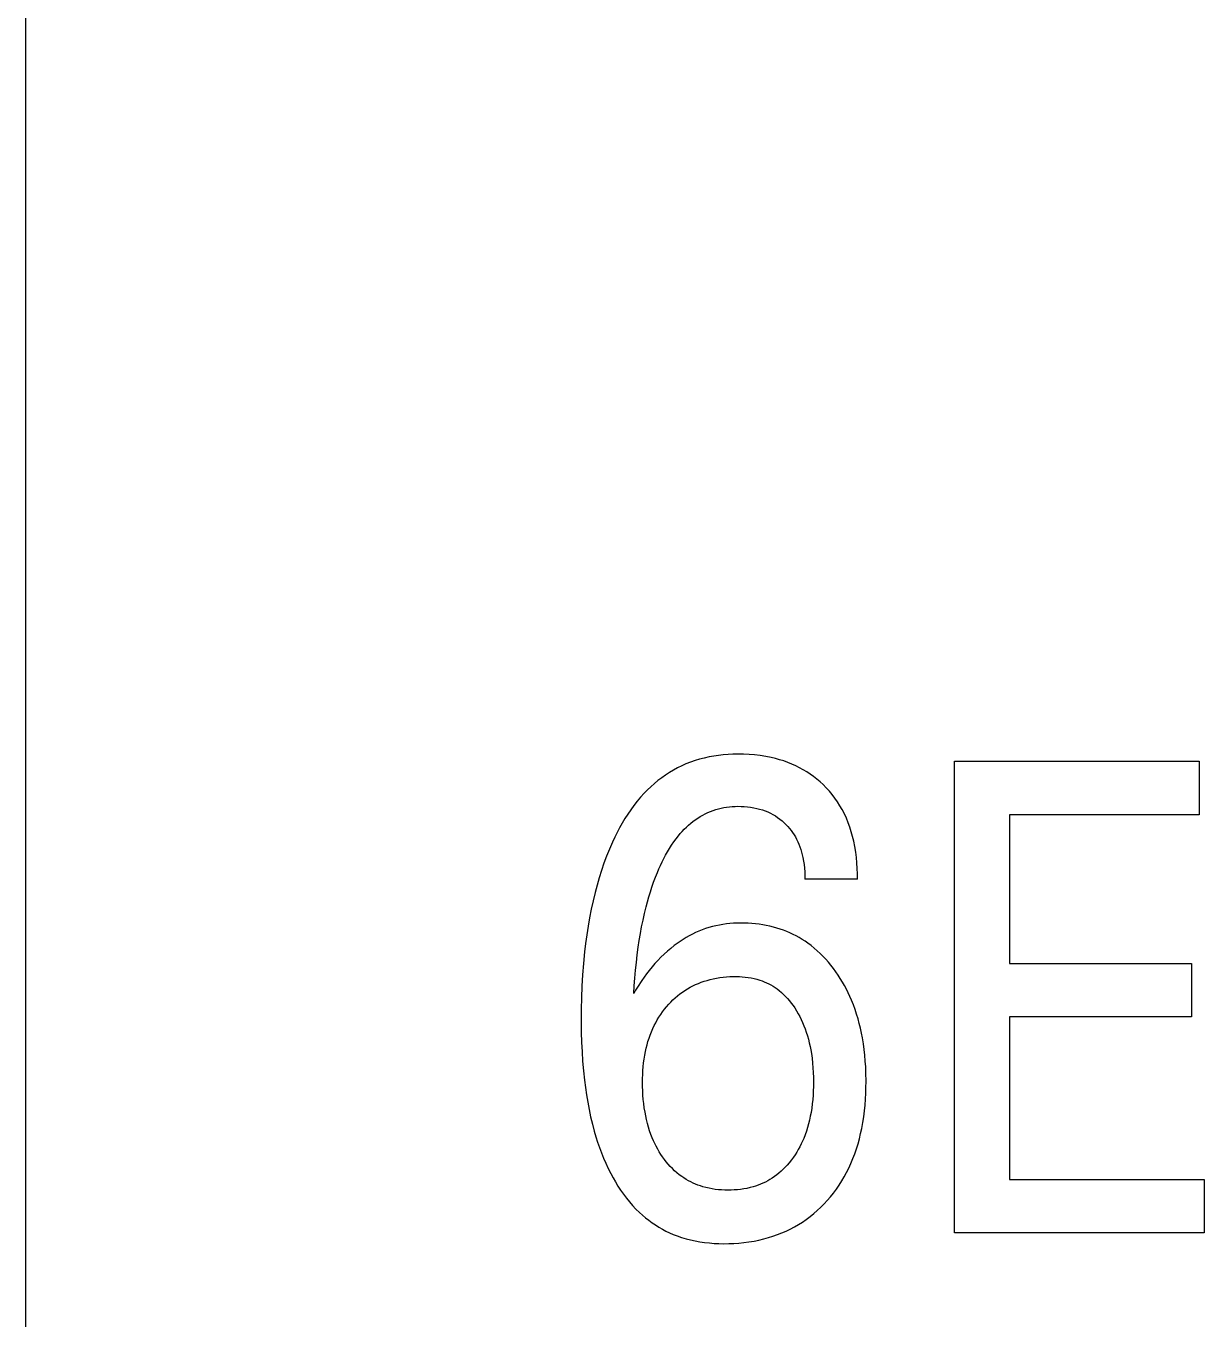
# Model space of a CAD drawing. Extents: x 0 to 420, y 0 to 297.
# Drawn here: x 143.262 to 147.506, y 202.317 to 206.977 of the extents above; entities that cross this region are included whole.
import ezdxf

# ---------------------------------------------------------------- set-up
doc = ezdxf.new("R2010")
doc.units = 0
doc.header["$LTSCALE"] = 23.1
doc.layers.add('10000_FRONT', color=7, linetype='CONTINUOUS')

msp = doc.modelspace()

# ---------------------------------------------------------------- linework, layer by layer
at = {"layer": '10000_FRONT', "color": 7, "linetype": 'CONTINUOUS'}
for p, q in [((143.2621, 172.627), (143.2621, 260.627)), ((145.7226, 204.3421), (145.7056, 204.3384)), ((145.7397, 204.3452), (145.7226, 204.3421)), ((145.7569, 204.3477), (145.7397, 204.3452)), ((145.7742, 204.3497), (145.7569, 204.3477)), ((145.7916, 204.351), (145.7742, 204.3497)), ((145.809, 204.3519), (145.7916, 204.351)), ((145.8264, 204.3523), (145.809, 204.3519)), ((145.8466, 204.3521), (145.8264, 204.3523)), ((145.8668, 204.3512), (145.8466, 204.3521)), ((145.8869, 204.3496), (145.8668, 204.3512)), ((145.9069, 204.3472), (145.8869, 204.3496)), ((145.9268, 204.344), (145.9069, 204.3472)), ((145.9466, 204.3401), (145.9268, 204.344)), ((145.9617, 204.3365), (145.9466, 204.3401)), ((145.5945, 204.2948), (145.5801, 204.2861)), ((145.6093, 204.3028), (145.5945, 204.2948)), ((145.6243, 204.3103), (145.6093, 204.3028)), ((145.6397, 204.3171), (145.6243, 204.3103)), ((145.6558, 204.3234), (145.6397, 204.3171)), ((145.6722, 204.3291), (145.6558, 204.3234)), ((145.6888, 204.334), (145.6722, 204.3291)), ((145.7056, 204.3384), (145.6888, 204.334)), ((145.9767, 204.3324), (145.9617, 204.3365)), ((145.9916, 204.3277), (145.9767, 204.3324)), ((146.0063, 204.3225), (145.9916, 204.3277)), ((146.0208, 204.3168), (146.0063, 204.3225)), ((146.035, 204.3104), (146.0208, 204.3168)), ((146.049, 204.3035), (146.035, 204.3104)), ((146.0621, 204.2964), (146.049, 204.3035)), ((146.0749, 204.2887), (146.0621, 204.2964)), ((146.6068, 202.627), (146.6068, 204.327)), ((146.6068, 204.327), (147.4875, 204.327)), ((147.4875, 204.327), (147.4875, 204.1342)), ((145.5388, 204.257), (145.5258, 204.2462)), ((145.5522, 204.2672), (145.5388, 204.257)), ((145.566, 204.2769), (145.5522, 204.2672)), ((145.5801, 204.2861), (145.566, 204.2769)), ((146.0873, 204.2804), (146.0749, 204.2887)), ((146.0995, 204.2717), (146.0873, 204.2804)), ((146.1112, 204.2625), (146.0995, 204.2717)), ((146.1226, 204.2528), (146.1112, 204.2625)), ((146.1336, 204.2426), (146.1226, 204.2528)), ((145.4891, 204.2114), (145.4762, 204.1973)), ((145.5009, 204.2235), (145.4891, 204.2114)), ((145.5131, 204.2351), (145.5009, 204.2235)), ((145.5258, 204.2462), (145.5131, 204.2351)), ((146.1451, 204.2311), (146.1336, 204.2426)), ((146.1561, 204.219), (146.1451, 204.2311)), ((146.1665, 204.2065), (146.1561, 204.219)), ((146.1764, 204.1935), (146.1665, 204.2065)), ((145.452, 204.1676), (145.4407, 204.1521)), ((145.4638, 204.1826), (145.452, 204.1676)), ((145.4762, 204.1973), (145.4638, 204.1826)), ((145.7466, 204.1525), (145.7563, 204.1552)), ((145.7563, 204.1552), (145.7661, 204.1575)), ((145.7661, 204.1575), (145.7761, 204.1595)), ((145.7761, 204.1595), (145.7861, 204.1612)), ((145.7861, 204.1612), (145.7961, 204.1625)), ((145.7961, 204.1625), (145.8062, 204.1634)), ((145.8062, 204.1634), (145.8163, 204.164)), ((145.8163, 204.164), (145.8264, 204.1643)), ((145.8264, 204.1643), (145.8379, 204.1642)), ((145.8379, 204.1642), (145.8495, 204.1637)), ((145.8495, 204.1637), (145.8609, 204.1627)), ((145.8609, 204.1627), (145.8723, 204.1613)), ((145.8723, 204.1613), (145.8836, 204.1594)), ((145.8836, 204.1594), (145.8949, 204.157)), ((145.8949, 204.157), (145.9049, 204.1544)), ((145.9049, 204.1544), (145.9149, 204.1514)), ((146.1857, 204.1802), (146.1764, 204.1935)), ((146.1944, 204.1664), (146.1857, 204.1802)), ((146.2025, 204.1523), (146.1944, 204.1664)), ((145.4196, 204.1201), (145.4098, 204.1037)), ((145.4299, 204.1363), (145.4196, 204.1201)), ((145.4407, 204.1521), (145.4299, 204.1363)), ((145.6567, 204.1033), (145.6649, 204.11)), ((145.6649, 204.11), (145.6733, 204.1162)), ((145.6733, 204.1162), (145.6819, 204.1222)), ((145.6819, 204.1222), (145.6907, 204.1278)), ((145.6907, 204.1278), (145.6998, 204.133)), ((145.6998, 204.133), (145.7091, 204.1378)), ((145.7091, 204.1378), (145.7182, 204.1421)), ((145.7182, 204.1421), (145.7275, 204.1459)), ((145.7275, 204.1459), (145.737, 204.1494)), ((145.737, 204.1494), (145.7466, 204.1525)), ((145.9149, 204.1514), (145.9247, 204.1479)), ((145.9247, 204.1479), (145.9343, 204.144)), ((145.9343, 204.144), (145.9437, 204.1397)), ((145.9437, 204.1397), (145.9529, 204.1349)), ((145.9529, 204.1349), (145.9616, 204.1297)), ((145.9616, 204.1297), (145.9699, 204.1242)), ((145.9699, 204.1242), (145.978, 204.1182)), ((145.978, 204.1182), (145.9858, 204.1119)), ((145.9858, 204.1119), (145.9933, 204.1051)), ((146.2104, 204.1369), (146.2025, 204.1523)), ((146.2176, 204.1212), (146.2104, 204.1369)), ((146.2241, 204.1051), (146.2176, 204.1212)), ((146.8044, 204.1342), (146.8044, 203.5981)), ((147.4875, 204.1342), (146.8044, 204.1342)), ((145.3914, 204.07), (145.3829, 204.0528)), ((145.4004, 204.0869), (145.3914, 204.07)), ((145.4098, 204.1037), (145.4004, 204.0869)), ((145.6125, 204.0583), (145.6193, 204.0663)), ((145.6193, 204.0663), (145.6263, 204.0742)), ((145.6263, 204.0742), (145.6335, 204.0819)), ((145.6335, 204.0819), (145.641, 204.0893)), ((145.641, 204.0893), (145.6487, 204.0964)), ((145.6487, 204.0964), (145.6567, 204.1033)), ((145.9933, 204.1051), (146.0005, 204.0981)), ((146.0005, 204.0981), (146.0068, 204.0913)), ((146.0068, 204.0913), (146.0128, 204.0842)), ((146.0128, 204.0842), (146.0185, 204.077)), ((146.0185, 204.077), (146.0239, 204.0695)), ((146.0239, 204.0695), (146.0289, 204.0617)), ((146.0289, 204.0617), (146.0337, 204.0538)), ((146.2299, 204.0888), (146.2241, 204.1051)), ((146.2351, 204.0723), (146.2299, 204.0888)), ((146.2397, 204.0555), (146.2351, 204.0723)), ((145.3748, 204.0354), (145.3637, 204.0102)), ((145.3829, 204.0528), (145.3748, 204.0354)), ((145.5802, 204.0129), (145.5877, 204.0246)), ((145.5877, 204.0246), (145.5955, 204.0361)), ((145.5955, 204.0361), (145.6038, 204.0473)), ((145.6038, 204.0473), (145.6125, 204.0583)), ((146.0337, 204.0538), (146.038, 204.0457)), ((146.038, 204.0457), (146.0424, 204.0368)), ((146.0424, 204.0368), (146.0463, 204.0277)), ((146.0463, 204.0277), (146.0499, 204.0185)), ((146.0499, 204.0185), (146.053, 204.0091)), ((146.2438, 204.0386), (146.2397, 204.0555)), ((146.2477, 204.0192), (146.2438, 204.0386)), ((146.2509, 203.9996), (146.2477, 204.0192)), ((145.3535, 203.9848), (145.3439, 203.9591)), ((145.3637, 204.0102), (145.3535, 203.9848)), ((145.5535, 203.964), (145.5597, 203.9764)), ((145.5597, 203.9764), (145.5662, 203.9888)), ((145.5662, 203.9888), (145.573, 204.0009)), ((145.573, 204.0009), (145.5802, 204.0129)), ((146.053, 204.0091), (146.0559, 203.9996)), ((146.0559, 203.9996), (146.0584, 203.99)), ((146.0584, 203.99), (146.0606, 203.9803)), ((146.0606, 203.9803), (146.063, 203.9672)), ((146.063, 203.9672), (146.0649, 203.9541)), ((146.2534, 203.98), (146.2509, 203.9996)), ((146.2553, 203.9604), (146.2534, 203.98)), ((145.335, 203.9331), (145.3268, 203.907)), ((145.3439, 203.9591), (145.335, 203.9331)), ((145.5297, 203.9085), (145.5366, 203.9258)), ((145.5366, 203.9258), (145.542, 203.9386)), ((145.542, 203.9386), (145.5476, 203.9513)), ((145.5476, 203.9513), (145.5535, 203.964)), ((146.0649, 203.9541), (146.0663, 203.941)), ((146.0663, 203.941), (146.0673, 203.9278)), ((146.0673, 203.9278), (146.0679, 203.9147)), ((146.2566, 203.9407), (146.2553, 203.9604)), ((146.2573, 203.9211), (146.2566, 203.9407)), ((146.2575, 203.9017), (146.2573, 203.9211)), ((145.3192, 203.8806), (145.3122, 203.8542)), ((145.3268, 203.907), (145.3192, 203.8806)), ((145.5171, 203.8735), (145.5232, 203.8911)), ((145.5232, 203.8911), (145.5297, 203.9085)), ((146.0679, 203.9147), (146.0681, 203.9017)), ((146.2575, 203.9017), (146.0681, 203.9017)), ((145.3122, 203.8542), (145.3049, 203.8239)), ((145.5009, 203.8203), (145.506, 203.8381)), ((145.506, 203.8381), (145.5114, 203.8559)), ((145.5114, 203.8559), (145.5171, 203.8735)), ((145.2983, 203.7935), (145.2924, 203.7629)), ((145.3049, 203.8239), (145.2983, 203.7935)), ((145.4903, 203.7784), (145.4962, 203.8023)), ((145.4962, 203.8023), (145.5009, 203.8203)), ((145.2924, 203.7629), (145.2871, 203.7323)), ((145.48, 203.7301), (145.4849, 203.7543)), ((145.4849, 203.7543), (145.4903, 203.7784)), ((145.7599, 203.7364), (145.7473, 203.7338)), ((145.7725, 203.7386), (145.7599, 203.7364)), ((145.7853, 203.7404), (145.7725, 203.7386)), ((145.7981, 203.7418), (145.7853, 203.7404)), ((145.8109, 203.7429), (145.7981, 203.7418)), ((145.8238, 203.7435), (145.8109, 203.7429)), ((145.8366, 203.7438), (145.8238, 203.7435)), ((145.8499, 203.7438), (145.8366, 203.7438)), ((145.8632, 203.7434), (145.8499, 203.7438)), ((145.8764, 203.7425), (145.8632, 203.7434)), ((145.8897, 203.7413), (145.8764, 203.7425)), ((145.9028, 203.7397), (145.8897, 203.7413)), ((145.9159, 203.7377), (145.9028, 203.7397)), ((145.929, 203.7353), (145.9159, 203.7377)), ((145.9419, 203.7325), (145.929, 203.7353)), ((145.2824, 203.7015), (145.2783, 203.6706)), ((145.2871, 203.7323), (145.2824, 203.7015)), ((145.4715, 203.6814), (145.4755, 203.7058)), ((145.4755, 203.7058), (145.48, 203.7301)), ((145.64, 203.6913), (145.629, 203.6846)), ((145.6513, 203.6976), (145.64, 203.6913)), ((145.6627, 203.7036), (145.6513, 203.6976)), ((145.6743, 203.7092), (145.6627, 203.7036)), ((145.6861, 203.7144), (145.6743, 203.7092)), ((145.6981, 203.7192), (145.6861, 203.7144)), ((145.7102, 203.7235), (145.6981, 203.7192)), ((145.7224, 203.7274), (145.7102, 203.7235)), ((145.7348, 203.7308), (145.7224, 203.7274)), ((145.7473, 203.7338), (145.7348, 203.7308)), ((145.9547, 203.7293), (145.9419, 203.7325)), ((145.9675, 203.7256), (145.9547, 203.7293)), ((145.9793, 203.7218), (145.9675, 203.7256)), ((145.9911, 203.7176), (145.9793, 203.7218)), ((146.0027, 203.7131), (145.9911, 203.7176)), ((146.0141, 203.7081), (146.0027, 203.7131)), ((146.0254, 203.7028), (146.0141, 203.7081)), ((146.0365, 203.6972), (146.0254, 203.7028)), ((146.0474, 203.6912), (146.0365, 203.6972)), ((146.0581, 203.6848), (146.0474, 203.6912)), ((145.2783, 203.6706), (145.2746, 203.6397)), ((145.4642, 203.6291), (145.4678, 203.657)), ((145.4678, 203.657), (145.4715, 203.6814)), ((145.5727, 203.6423), (145.561, 203.6316)), ((145.5848, 203.6526), (145.5727, 203.6423)), ((145.5972, 203.6624), (145.5848, 203.6526)), ((145.6076, 203.6701), (145.5972, 203.6624)), ((145.6182, 203.6775), (145.6076, 203.6701)), ((145.629, 203.6846), (145.6182, 203.6775)), ((146.0685, 203.6781), (146.0581, 203.6848)), ((146.0788, 203.671), (146.0685, 203.6781)), ((146.0903, 203.6624), (146.0788, 203.671)), ((146.1015, 203.6534), (146.0903, 203.6624)), ((146.1124, 203.6439), (146.1015, 203.6534)), ((146.1229, 203.6341), (146.1124, 203.6439)), ((145.2706, 203.5985), (145.2674, 203.5573)), ((145.2746, 203.6397), (145.2706, 203.5985)), ((145.4581, 203.5734), (145.4609, 203.6013)), ((145.4609, 203.6013), (145.4642, 203.6291)), ((145.5279, 203.5974), (145.5175, 203.5854)), ((145.5386, 203.6091), (145.5279, 203.5974)), ((145.5496, 203.6205), (145.5386, 203.6091)), ((145.561, 203.6316), (145.5496, 203.6205)), ((146.1331, 203.6239), (146.1229, 203.6341)), ((146.1429, 203.6134), (146.1331, 203.6239)), ((146.1525, 203.6025), (146.1429, 203.6134)), ((146.1616, 203.5914), (146.1525, 203.6025)), ((146.8044, 203.5981), (147.4609, 203.5981)), ((147.4609, 203.5981), (147.4609, 203.4053)), ((145.2674, 203.5573), (145.2649, 203.516)), ((145.4556, 203.5455), (145.4581, 203.5734)), ((145.4977, 203.5607), (145.4802, 203.5367)), ((145.5074, 203.5732), (145.4977, 203.5607)), ((145.5175, 203.5854), (145.5074, 203.5732)), ((145.7616, 203.5471), (145.7734, 203.5486)), ((145.7734, 203.5486), (145.7853, 203.5498)), ((145.7853, 203.5498), (145.7973, 203.5506)), ((145.7973, 203.5506), (145.8093, 203.551)), ((145.8093, 203.551), (145.8213, 203.5511)), ((145.8213, 203.5511), (145.8319, 203.5508)), ((145.8319, 203.5508), (145.8426, 203.5502)), ((145.8426, 203.5502), (145.8532, 203.5493)), ((145.8532, 203.5493), (145.8638, 203.5479)), ((145.8638, 203.5479), (145.8743, 203.5462)), ((146.1705, 203.58), (146.1616, 203.5914)), ((146.1792, 203.5681), (146.1705, 203.58)), ((146.1875, 203.556), (146.1792, 203.5681)), ((146.1955, 203.5437), (146.1875, 203.556)), ((145.2649, 203.516), (145.2633, 203.4747)), ((145.4516, 203.4896), (145.4534, 203.5175)), ((145.4581, 203.5014), (145.4516, 203.4896)), ((145.4534, 203.5175), (145.4556, 203.5455)), ((145.4649, 203.5131), (145.4581, 203.5014)), ((145.4802, 203.5367), (145.4649, 203.5131)), ((145.6358, 203.5008), (145.6451, 203.5066)), ((145.6451, 203.5066), (145.6547, 203.5121)), ((145.6547, 203.5121), (145.6645, 203.5171)), ((145.6645, 203.5171), (145.6744, 203.5219)), ((145.6744, 203.5219), (145.6845, 203.5262)), ((145.6845, 203.5262), (145.6948, 203.5302)), ((145.6948, 203.5302), (145.7052, 203.5338)), ((145.7052, 203.5338), (145.7157, 203.537)), ((145.7157, 203.537), (145.7264, 203.54)), ((145.7264, 203.54), (145.738, 203.5427)), ((145.738, 203.5427), (145.7498, 203.5451)), ((145.7498, 203.5451), (145.7616, 203.5471)), ((145.8743, 203.5462), (145.8847, 203.5441)), ((145.8847, 203.5441), (145.895, 203.5415)), ((145.895, 203.5415), (145.9051, 203.5385)), ((145.9051, 203.5385), (145.9135, 203.5356)), ((145.9135, 203.5356), (145.9218, 203.5323)), ((145.9218, 203.5323), (145.9299, 203.5287)), ((145.9299, 203.5287), (145.9379, 203.5248)), ((145.9379, 203.5248), (145.9457, 203.5206)), ((145.9457, 203.5206), (145.9533, 203.5161)), ((145.9533, 203.5161), (145.9608, 203.5112)), ((145.9608, 203.5112), (145.9681, 203.5061)), ((145.9681, 203.5061), (145.9751, 203.5007)), ((146.2031, 203.5312), (146.1955, 203.5437)), ((146.2104, 203.5184), (146.2031, 203.5312)), ((146.2173, 203.5055), (146.2104, 203.5184)), ((146.2239, 203.4924), (146.2173, 203.5055)), ((145.2633, 203.4747), (145.2623, 203.4334)), ((145.5775, 203.4511), (145.5851, 203.4591)), ((145.5851, 203.4591), (145.5929, 203.4668)), ((145.5929, 203.4668), (145.601, 203.4742)), ((145.601, 203.4742), (145.6093, 203.4813)), ((145.6093, 203.4813), (145.6179, 203.4882)), ((145.6179, 203.4882), (145.6268, 203.4947)), ((145.6268, 203.4947), (145.6358, 203.5008)), ((145.9751, 203.5007), (145.9832, 203.4939)), ((145.9832, 203.4939), (145.991, 203.4868)), ((145.991, 203.4868), (145.9985, 203.4793)), ((145.9985, 203.4793), (146.0056, 203.4715)), ((146.0056, 203.4715), (146.0125, 203.4634)), ((146.0125, 203.4634), (146.019, 203.4551)), ((146.019, 203.4551), (146.0253, 203.4466)), ((146.2301, 203.4791), (146.2239, 203.4924)), ((146.2359, 203.4657), (146.2301, 203.4791)), ((146.2425, 203.4492), (146.2359, 203.4657)), ((145.2623, 203.4334), (145.2621, 203.392)), ((145.5423, 203.4048), (145.5487, 203.4145)), ((145.5487, 203.4145), (145.5554, 203.4241)), ((145.5554, 203.4241), (145.5624, 203.4333)), ((145.5624, 203.4333), (145.5698, 203.4423)), ((145.5698, 203.4423), (145.5775, 203.4511)), ((146.0253, 203.4466), (146.0312, 203.4378)), ((146.0312, 203.4378), (146.0377, 203.4276)), ((146.0377, 203.4276), (146.0437, 203.4172)), ((146.0437, 203.4172), (146.0494, 203.4066)), ((146.2486, 203.4326), (146.2425, 203.4492)), ((146.2542, 203.4158), (146.2486, 203.4326)), ((146.2593, 203.3989), (146.2542, 203.4158)), ((145.2621, 203.392), (145.2626, 203.349)), ((145.5151, 203.3518), (145.5199, 203.3632)), ((145.5199, 203.3632), (145.5252, 203.3744)), ((145.5252, 203.3744), (145.5305, 203.3847)), ((145.5305, 203.3847), (145.5362, 203.3949)), ((145.5362, 203.3949), (145.5423, 203.4048)), ((146.0494, 203.4066), (146.0548, 203.3959)), ((146.0548, 203.3959), (146.0598, 203.3849)), ((146.0598, 203.3849), (146.0645, 203.3738)), ((146.0645, 203.3738), (146.0688, 203.3626)), ((146.0688, 203.3626), (146.0731, 203.3502)), ((146.2639, 203.3818), (146.2593, 203.3989)), ((146.2681, 203.3646), (146.2639, 203.3818)), ((146.2719, 203.3473), (146.2681, 203.3646)), ((146.8044, 203.4053), (146.8044, 202.8197)), ((147.4609, 203.4053), (146.8044, 203.4053)), ((145.2626, 203.349), (145.2636, 203.3145)), ((145.4994, 203.3049), (145.5028, 203.3168)), ((145.5028, 203.3168), (145.5065, 203.3286)), ((145.5065, 203.3286), (145.5106, 203.3403)), ((145.5106, 203.3403), (145.5151, 203.3518)), ((146.0731, 203.3502), (146.077, 203.3376)), ((146.077, 203.3376), (146.0806, 203.3249)), ((146.0806, 203.3249), (146.0838, 203.3122)), ((146.2752, 203.3299), (146.2719, 203.3473)), ((146.2786, 203.3091), (146.2752, 203.3299)), ((145.2636, 203.3145), (145.2652, 203.2801)), ((145.2652, 203.2801), (145.2674, 203.2458)), ((145.4912, 203.2671), (145.4938, 203.2808)), ((145.4938, 203.2808), (145.4964, 203.2929)), ((145.4964, 203.2929), (145.4994, 203.3049)), ((146.0838, 203.3122), (146.0866, 203.2993)), ((146.0866, 203.2993), (146.0891, 203.2864)), ((146.0891, 203.2864), (146.0913, 203.2734)), ((146.0913, 203.2734), (146.0937, 203.2564)), ((146.2815, 203.2883), (146.2786, 203.3091)), ((146.2838, 203.2674), (146.2815, 203.2883)), ((145.2674, 203.2458), (145.2703, 203.2114)), ((145.4847, 203.212), (145.4858, 203.2258)), ((145.4858, 203.2258), (145.4872, 203.2397)), ((145.4872, 203.2397), (145.489, 203.2534)), ((145.489, 203.2534), (145.4912, 203.2671)), ((146.0937, 203.2564), (146.0956, 203.2392)), ((146.0956, 203.2392), (146.0971, 203.222)), ((146.0971, 203.222), (146.098, 203.2048)), ((146.2856, 203.2464), (146.2838, 203.2674)), ((146.2869, 203.2254), (146.2856, 203.2464)), ((146.2878, 203.2044), (146.2869, 203.2254)), ((145.2703, 203.2114), (145.2739, 203.1772)), ((145.2739, 203.1772), (145.2773, 203.1507)), ((145.4833, 203.1703), (145.4835, 203.1842)), ((145.4835, 203.1842), (145.484, 203.1981)), ((145.484, 203.1981), (145.4847, 203.212)), ((146.098, 203.2048), (146.0986, 203.1876)), ((146.0986, 203.1876), (146.0988, 203.1703)), ((146.2883, 203.1728), (146.2878, 203.2044)), ((145.2773, 203.1507), (145.2812, 203.1242)), ((145.4834, 203.1548), (145.4833, 203.1703)), ((145.4839, 203.1393), (145.4834, 203.1548)), ((145.4848, 203.1239), (145.4839, 203.1393)), ((146.0981, 203.139), (146.0973, 203.1234)), ((146.0986, 203.1547), (146.0981, 203.139)), ((146.0988, 203.1703), (146.0986, 203.1547)), ((146.2863, 203.109), (146.2874, 203.1302)), ((146.2874, 203.1302), (146.288, 203.1515)), ((146.288, 203.1515), (146.2883, 203.1728)), ((145.2812, 203.1242), (145.2857, 203.0978)), ((145.2857, 203.0978), (145.2907, 203.0716)), ((145.486, 203.1084), (145.4848, 203.1239)), ((145.4876, 203.093), (145.486, 203.1084)), ((145.4896, 203.0776), (145.4876, 203.093)), ((146.0945, 203.0921), (146.0925, 203.0766)), ((146.0961, 203.1077), (146.0945, 203.0921)), ((146.0973, 203.1234), (146.0961, 203.1077)), ((146.2825, 203.0666), (146.2847, 203.0877)), ((146.2847, 203.0877), (146.2863, 203.109)), ((145.2907, 203.0716), (145.2963, 203.0454)), ((145.2963, 203.0454), (145.3025, 203.0195)), ((145.4921, 203.0623), (145.4896, 203.0776)), ((145.4946, 203.0488), (145.4921, 203.0623)), ((145.4976, 203.0353), (145.4946, 203.0488)), ((145.5009, 203.0219), (145.4976, 203.0353)), ((146.0875, 203.0475), (146.0846, 203.0339)), ((146.09, 203.0611), (146.0875, 203.0475)), ((146.0925, 203.0766), (146.09, 203.0611)), ((146.2766, 203.0245), (146.2798, 203.0455)), ((146.2798, 203.0455), (146.2825, 203.0666)), ((145.3025, 203.0195), (145.3095, 202.9936)), ((145.3095, 202.9936), (145.3152, 202.974)), ((145.5046, 203.0086), (145.5009, 203.0219)), ((145.5088, 202.9954), (145.5046, 203.0086)), ((145.5133, 202.9824), (145.5088, 202.9954)), ((146.0734, 202.9939), (146.0688, 202.9808)), ((146.0776, 203.0071), (146.0734, 202.9939)), ((146.0813, 203.0205), (146.0776, 203.0071)), ((146.0846, 203.0339), (146.0813, 203.0205)), ((146.2688, 202.9851), (146.2727, 203.0035)), ((146.2727, 203.0035), (146.2766, 203.0245)), ((145.3152, 202.974), (145.3214, 202.9546)), ((145.3214, 202.9546), (145.328, 202.9352)), ((145.5184, 202.9695), (145.5133, 202.9824)), ((145.5228, 202.9593), (145.5184, 202.9695)), ((145.5275, 202.9492), (145.5228, 202.9593)), ((145.5325, 202.9392), (145.5275, 202.9492)), ((146.0547, 202.9477), (146.0496, 202.9378)), ((146.0594, 202.9577), (146.0547, 202.9477)), ((146.0638, 202.9679), (146.0594, 202.9577)), ((146.0688, 202.9808), (146.0638, 202.9679)), ((146.2539, 202.9306), (146.2594, 202.9486)), ((146.2594, 202.9486), (146.2644, 202.9668)), ((146.2644, 202.9668), (146.2688, 202.9851)), ((145.328, 202.9352), (145.3351, 202.9161)), ((145.3351, 202.9161), (145.3427, 202.8971)), ((145.3427, 202.8971), (145.3508, 202.8783)), ((145.5378, 202.9294), (145.5325, 202.9392)), ((145.5434, 202.9198), (145.5378, 202.9294)), ((145.5494, 202.9103), (145.5434, 202.9198)), ((145.5556, 202.9011), (145.5494, 202.9103)), ((145.5622, 202.892), (145.5556, 202.9011)), ((146.0265, 202.8998), (146.0199, 202.8908)), ((146.0327, 202.909), (146.0265, 202.8998)), ((146.0387, 202.9184), (146.0327, 202.909)), ((146.0443, 202.928), (146.0387, 202.9184)), ((146.0496, 202.9378), (146.0443, 202.928)), ((146.2412, 202.8951), (146.2478, 202.9127)), ((146.2478, 202.9127), (146.2539, 202.9306)), ((145.3508, 202.8783), (145.3595, 202.8598)), ((145.3595, 202.8598), (145.3686, 202.8414)), ((145.5689, 202.8834), (145.5622, 202.892)), ((145.576, 202.8749), (145.5689, 202.8834)), ((145.5833, 202.8667), (145.576, 202.8749)), ((145.5909, 202.8588), (145.5833, 202.8667)), ((145.5989, 202.8512), (145.5909, 202.8588)), ((145.6071, 202.8439), (145.5989, 202.8512)), ((145.9823, 202.8494), (145.9745, 202.8426)), ((145.9899, 202.8565), (145.9823, 202.8494)), ((145.9972, 202.8639), (145.9899, 202.8565)), ((146.0042, 202.8716), (145.9972, 202.8639)), ((146.011, 202.8795), (146.0042, 202.8716)), ((146.0199, 202.8908), (146.011, 202.8795)), ((146.2183, 202.8449), (146.2261, 202.8606)), ((146.2261, 202.8606), (146.234, 202.8777)), ((146.234, 202.8777), (146.2412, 202.8951)), ((145.3686, 202.8414), (145.3769, 202.826)), ((145.3769, 202.826), (145.3856, 202.8107)), ((145.3856, 202.8107), (145.3948, 202.7957)), ((145.6156, 202.837), (145.6071, 202.8439)), ((145.6244, 202.8305), (145.6156, 202.837)), ((145.6322, 202.8251), (145.6244, 202.8305)), ((145.6402, 202.8201), (145.6322, 202.8251)), ((145.6484, 202.8154), (145.6402, 202.8201)), ((145.6567, 202.811), (145.6484, 202.8154)), ((145.6652, 202.8068), (145.6567, 202.811)), ((145.6739, 202.803), (145.6652, 202.8068)), ((145.6827, 202.7995), (145.6739, 202.803)), ((145.9083, 202.8028), (145.8995, 202.7993)), ((145.917, 202.8065), (145.9083, 202.8028)), ((145.9256, 202.8106), (145.917, 202.8065)), ((145.934, 202.815), (145.9256, 202.8106)), ((145.9422, 202.8196), (145.934, 202.815)), ((145.9502, 202.8246), (145.9422, 202.8196)), ((145.958, 202.8299), (145.9502, 202.8246)), ((145.9664, 202.8361), (145.958, 202.8299)), ((145.9745, 202.8426), (145.9664, 202.8361)), ((146.1914, 202.7995), (146.2009, 202.8143)), ((146.2009, 202.8143), (146.2098, 202.8294)), ((146.2098, 202.8294), (146.2183, 202.8449)), ((146.8044, 202.8197), (147.5059, 202.8197)), ((147.5059, 202.8197), (147.5059, 202.627)), ((145.3948, 202.7957), (145.4044, 202.7811)), ((145.4044, 202.7811), (145.4144, 202.7667)), ((145.4144, 202.7667), (145.425, 202.7527)), ((145.6916, 202.7964), (145.6827, 202.7995)), ((145.7005, 202.7935), (145.6916, 202.7964)), ((145.7115, 202.7905), (145.7005, 202.7935)), ((145.7226, 202.7879), (145.7115, 202.7905)), ((145.7338, 202.7858), (145.7226, 202.7879)), ((145.745, 202.7841), (145.7338, 202.7858)), ((145.7564, 202.7828), (145.745, 202.7841)), ((145.7677, 202.7819), (145.7564, 202.7828)), ((145.7791, 202.7814), (145.7677, 202.7819)), ((145.7905, 202.7812), (145.7791, 202.7814)), ((145.8021, 202.7813), (145.7905, 202.7812)), ((145.8136, 202.7819), (145.8021, 202.7813)), ((145.8251, 202.7827), (145.8136, 202.7819)), ((145.8366, 202.784), (145.8251, 202.7827)), ((145.8479, 202.7857), (145.8366, 202.784)), ((145.8592, 202.7878), (145.8479, 202.7857)), ((145.8705, 202.7904), (145.8592, 202.7878)), ((145.8816, 202.7934), (145.8705, 202.7904)), ((145.8906, 202.7962), (145.8816, 202.7934)), ((145.8995, 202.7993), (145.8906, 202.7962)), ((146.1485, 202.7438), (146.16, 202.7572)), ((146.16, 202.7572), (146.171, 202.7709)), ((146.171, 202.7709), (146.1814, 202.785)), ((146.1814, 202.785), (146.1914, 202.7995)), ((145.425, 202.7527), (145.436, 202.739)), ((145.436, 202.739), (145.4475, 202.7258)), ((145.4475, 202.7258), (145.4595, 202.7131)), ((145.4595, 202.7131), (145.4721, 202.7009)), ((146.1126, 202.7079), (146.125, 202.7194)), ((146.125, 202.7194), (146.137, 202.7314)), ((146.137, 202.7314), (146.1485, 202.7438)), ((145.4721, 202.7009), (145.4829, 202.6911)), ((145.4829, 202.6911), (145.4941, 202.6817)), ((145.4941, 202.6817), (145.5056, 202.6727)), ((145.5056, 202.6727), (145.5174, 202.6641)), ((145.5174, 202.6641), (145.5295, 202.6559)), ((146.0449, 202.6575), (146.0592, 202.6665)), ((146.0592, 202.6665), (146.0731, 202.6761)), ((146.0731, 202.6761), (146.0867, 202.6862)), ((146.0867, 202.6862), (146.0999, 202.6968)), ((146.0999, 202.6968), (146.1126, 202.7079)), ((145.5295, 202.6559), (145.5419, 202.6482)), ((145.5419, 202.6482), (145.5546, 202.6409)), ((145.5546, 202.6409), (145.5675, 202.6341)), ((145.5675, 202.6341), (145.5807, 202.6277)), ((145.5807, 202.6277), (145.594, 202.6219)), ((145.594, 202.6219), (145.6076, 202.6165)), ((145.6076, 202.6165), (145.6237, 202.6109)), ((145.9528, 202.6153), (145.9688, 202.6209)), ((145.9688, 202.6209), (145.9845, 202.6271)), ((145.9845, 202.6271), (146, 202.6338)), ((146, 202.6338), (146.0153, 202.6412)), ((146.0153, 202.6412), (146.0302, 202.649)), ((146.0302, 202.649), (146.0449, 202.6575)), ((147.5059, 202.627), (146.6068, 202.627)), ((145.6237, 202.6109), (145.64, 202.606)), ((145.64, 202.606), (145.6565, 202.6018)), ((145.6565, 202.6018), (145.6732, 202.5982)), ((145.6732, 202.5982), (145.69, 202.5952)), ((145.69, 202.5952), (145.7069, 202.5928)), ((145.7069, 202.5928), (145.7239, 202.5909)), ((145.7239, 202.5909), (145.741, 202.5896)), ((145.741, 202.5896), (145.7581, 202.5888)), ((145.7581, 202.5888), (145.7752, 202.5884)), ((145.7752, 202.5884), (145.7936, 202.5886)), ((145.7936, 202.5886), (145.8119, 202.5893)), ((145.8119, 202.5893), (145.8302, 202.5905)), ((145.8302, 202.5905), (145.8485, 202.5923)), ((145.8485, 202.5923), (145.8666, 202.5948)), ((145.8666, 202.5948), (145.8847, 202.5978)), ((145.8847, 202.5978), (145.9026, 202.6014)), ((145.9026, 202.6014), (145.9204, 202.6057)), ((145.9204, 202.6057), (145.9367, 202.6102)), ((145.9367, 202.6102), (145.9528, 202.6153))]:
    msp.add_line(p, q, dxfattribs=at)

doc.saveas('drawing.dxf')
